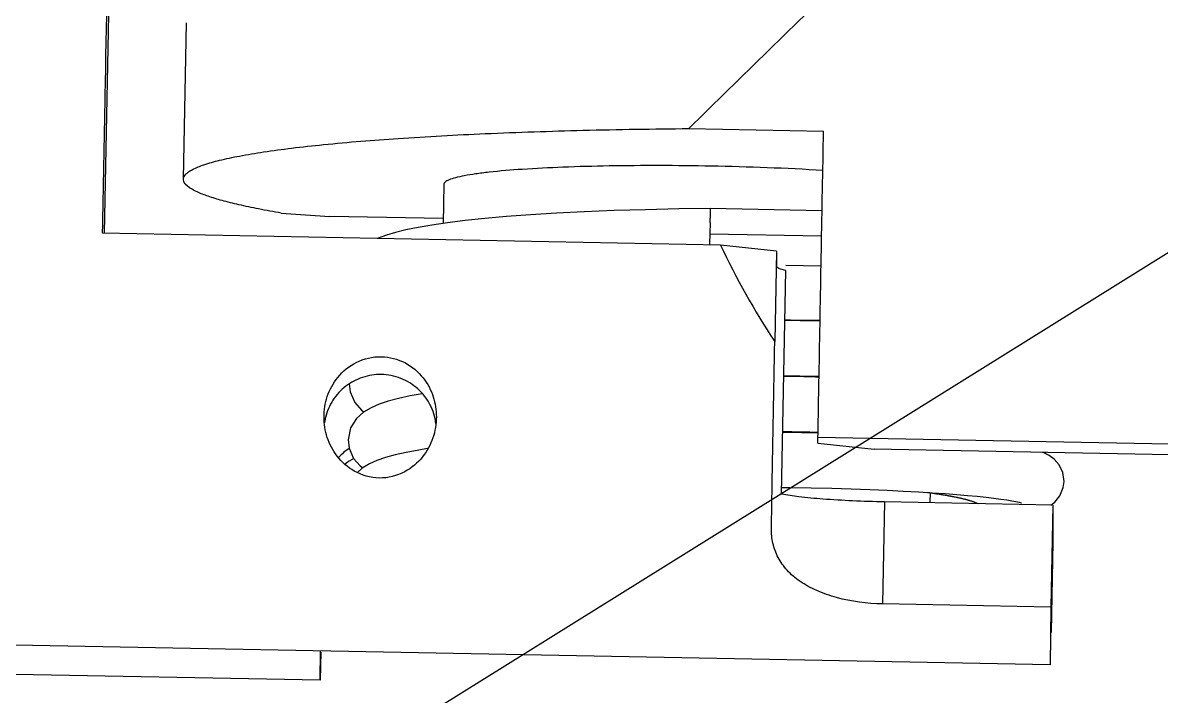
# Model space of a CAD drawing. Header units: millimetres. Extents: x 0 to 420, y 0 to 297.
# Drawn here: x 150.55 to 155.62, y 180.85 to 183.85 of the extents above; entities that cross this region are included whole.
import ezdxf

# ---------------------------------------------------------------- set-up
doc = ezdxf.new("R2010")
doc.units = ezdxf.units.MM
doc.header["$LTSCALE"] = 23.1
doc.layers.get('0').update_dxf_attribs({"linetype": 'CONTINUOUS'})
doc.layers.add('AXIS', color=7, linetype='CONTINUOUS')
doc.layers.add('DCURVE', color=7, linetype='CONTINUOUS')
doc.styles.get("Standard").update_dxf_attribs({"font": 'txt', "width": 0.85})
doc.dimstyles.get("Standard").update_dxf_attribs({"dimtxt": 3.5, "dimasz": 3.5, "dimexe": 1.5, "dimexo": 1, "dimtad": 1, "dimtxsty": 'STANDARD', "dimcen": 0.09, "dimadec": 0, "dimazin": 0, "dimtol": 1, "dimtp": 0.01, "dimtm": 0.01, "dimtfac": 1, "dimtofl": 0, "dimtmove": 0, "dimatfit": 3, "dimfxl": 1, "dimtolj": 1, "dimarcsym": 0})

msp = doc.modelspace()

# ---------------------------------------------------------------- linework, layer by layer
at = {"color": 7, "linetype": 'CONTINUOUS'}
for p, q in [((150.9189, 182.9163), (150.9812, 186.15)), ((151.2697, 183.157), (151.2832, 183.8542)), ((153.5193, 183.383), (154.1192, 183.3716)), ((151.7051, 183.0066), (151.9215, 182.9916)), ((154.1126, 183.0167), (153.6151, 183.0263)), ((152.4258, 182.9819), (151.9215, 182.9916)), ((153.6597, 182.8639), (150.9102, 182.9165)), ((153.6128, 182.9145), (154.1105, 182.9049)), ((153.9096, 182.8373), (153.6597, 182.8639)), ((153.9096, 182.8373), (153.9019, 182.434)), ((153.9096, 182.8373), (153.9096, 182.7691)), ((153.9322, 181.7549), (153.9514, 182.7509)), ((153.9518, 182.7748), (154.1081, 182.7718)), ((154.0943, 181.9815), (154.0943, 182.0073)), ((156.3438, 181.9643), (154.0943, 182.0073)), ((154.0943, 181.9815), (154.3442, 181.955)), ((155.8439, 181.9263), (154.3442, 181.955)), ((154.3904, 181.7199), (154.3816, 181.2654)), ((155.1402, 181.7056), (154.3904, 181.7199)), ((155.1309, 181.7058), (155.1482, 181.7189)), ((155.1402, 181.7056), (155.1315, 181.2511)), ((155.1402, 181.7056), (155.1402, 181.54)), ((155.1402, 181.54), (155.1325, 181.1413)), ((155.1315, 181.2511), (154.3816, 181.2654)), ((155.1315, 181.2511), (155.1275, 180.9937)), ((155.1325, 181.1416), (155.1325, 181.2549)), ((155.1275, 180.9937), (143.3797, 181.2184)), ((155.1325, 181.1413), (155.1322, 181.1386)), ((151.8781, 180.9251), (143.4237, 181.0868)), ((151.8781, 180.9251), (151.8806, 181.0558)), ((151.8814, 181.0505), (151.8781, 180.9251))]:
    msp.add_line(p, q, dxfattribs=at)
for points in [[(153.6151, 183.0263), (153.4742, 183.0246), (153.3272, 183.0216), (153.1869, 183.0173), (153.0542, 183.012), (152.9299, 183.0057), (152.8145, 182.9986), (152.7083, 182.9907), (152.6114, 182.9821), (152.5238, 182.973), (152.4453, 182.9633), (152.3755, 182.9532), (152.3141, 182.9428), (152.2604, 182.9319), (152.2138, 182.9205), (152.173, 182.9082), (152.1371, 182.8947), (152.1339, 182.8931)], [(154.1036, 182.5248), (154.0154, 182.5265), (153.9471, 182.5274)], [(153.9472, 182.5315), (153.9726, 182.5313), (154.0631, 182.5298), (154.1036, 182.5289)], [(152.0073, 182.2461), (152.0113, 182.2097), (152.0321, 182.1625), (152.063, 182.1278), (152.0732, 182.1206)], [(154.0991, 182.2757), (154.083, 182.2761), (153.9783, 182.278), (153.9423, 182.2784)], [(153.9424, 182.2825), (154.0135, 182.2816), (154.0991, 182.2799)], [(152.3331, 182.2016), (152.2796, 182.1919), (152.2272, 182.1805)], [(152.2272, 182.1805), (152.1814, 182.1684), (152.141, 182.155), (152.1052, 182.1396), (152.072, 182.1199), (152.0398, 182.0912), (152.0135, 182.0491), (152.0025, 181.997)], [(153.9376, 182.0335), (153.9775, 182.0331), (154.0586, 182.0317), (154.0948, 182.0309)], [(152.0025, 181.9971), (152.007, 181.9591), (152.0272, 181.9137), (152.056, 181.8808), (152.0685, 181.8715)], [(154.0947, 182.0267), (154.0219, 182.0282), (153.9375, 182.0294)], [(152.2125, 181.9291), (152.1692, 181.9172), (152.1313, 181.9041), (152.0974, 181.8891), (152.0656, 181.8697), (152.045, 181.851)], [(152.3566, 181.9571), (152.3173, 181.9508), (152.2617, 181.9403), (152.2125, 181.9291)], [(155.1895, 181.811), (155.1842, 181.8501), (155.1678, 181.8849), (155.1455, 181.9107), (155.1234, 181.9271), (155.1033, 181.9376), (155.0958, 181.9406)], [(155.104, 181.9372), (155.1055, 181.9377), (155.1106, 181.9403)], [(153.9325, 181.7845), (153.9689, 181.7841), (154.0645, 181.7825), (154.1558, 181.7803), (154.2427, 181.7778), (154.3249, 181.7749), (154.4021, 181.7717), (154.4742, 181.7683), (154.5411, 181.7646), (154.6029, 181.7608), (154.6599, 181.7569), (154.7122, 181.7529), (154.76, 181.7488), (154.8035, 181.7447), (154.8427, 181.7405), (154.8777, 181.7364), (154.9084, 181.7323), (154.935, 181.7284), (154.9574, 181.7246), (154.9755, 181.7211), (154.9894, 181.718), (154.9988, 181.7155), (154.9997, 181.7152)], [(155.1482, 181.7189), (155.171, 181.7471), (155.1861, 181.7839), (155.1895, 181.811)]]:
    msp.add_lwpolyline(points, dxfattribs=at)
msp.add_arc((223.6098, 112.2994), 99.8277, 134.024787, 134.59693, dxfattribs=at)
msp.add_ellipse((156.5711, 184.0515), major_axis=(2.3749, -2.4208), ratio=0.916465, start_param=-1.92969, end_param=-1.783111, dxfattribs=at)
for points, knots in [([(150.9102, 182.9165), (150.914, 183.1216), (150.9296, 183.9577), (150.9457, 184.7938), (150.9582, 185.4248)], [0, 0, 0, 0, 0.245303, 1, 1, 1, 1]), ([(151.2697, 183.157), (151.2699, 183.1651), (151.2777, 183.1782), (151.2937, 183.1909), (151.3202, 183.2065), (151.3662, 183.2243), (151.4361, 183.2437), (151.5248, 183.2624), (151.6319, 183.2802), (151.7567, 183.2969), (151.9561, 183.3188), (152.2434, 183.3417), (152.6285, 183.3623), (153.0601, 183.3767), (153.3622, 183.3816), (153.5193, 183.383)], [0, 0, 0, 0, 0.010664, 0.017971, 0.027012, 0.050788, 0.082503, 0.122202, 0.169765, 0.224965, 0.287508, 0.433143, 0.603254, 0.793743, 1, 1, 1, 1]), ([(154.0943, 182.0073), (154.0961, 182.1101), (154.1042, 182.5649), (154.1126, 183.0196), (154.1192, 183.3716)], [0, 0, 0, 0, 0.226025, 1, 1, 1, 1]), ([(151.7051, 183.0066), (151.6715, 183.0123), (151.6085, 183.0237), (151.5206, 183.0421), (151.4454, 183.0607), (151.3837, 183.0792), (151.3346, 183.0982), (151.2953, 183.1181), (151.2694, 183.1415), (151.2697, 183.157)], [0, 0, 0, 0, 0.21651, 0.407174, 0.571181, 0.708137, 0.818044, 0.901538, 1, 1, 1, 1]), ([(153.615, 183.0262), (153.615, 183.0262), (153.615, 183.026), (153.6151, 183.0257), (153.6151, 183.025), (153.6152, 183.0236), (153.6151, 183.0212), (153.6149, 183.0176), (153.6148, 183.013), (153.6148, 183.0075), (153.6147, 183.0011), (153.6142, 182.9909), (153.6131, 182.9765), (153.6138, 182.9609), (153.6141, 182.9474), (153.6132, 182.9329), (153.6124, 182.9219), (153.6128, 182.9145)], [0, 0, 0, 0, 0.00132, 0.004913, 0.010807, 0.018997, 0.042236, 0.074488, 0.115567, 0.165185, 0.22281, 0.287916, 0.438173, 0.610964, 0.704064, 0.800651, 1, 1, 1, 1]), ([(153.6128, 182.9145), (153.6133, 182.906), (153.6121, 182.8934), (153.6116, 182.8768), (153.6118, 182.8686), (153.612, 182.8645)], [0, 0, 0, 0, 0.505865, 0.755921, 1, 1, 1, 1]), ([(153.9514, 182.7509), (153.9408, 182.7532), (153.9271, 182.7566), (153.9131, 182.7631), (153.9096, 182.7673), (153.9096, 182.7691)], [0, 0, 0, 0, 0.693344, 0.888226, 1, 1, 1, 1]), ([(153.8871, 181.6017), (153.8882, 181.6632), (153.893, 181.9406), (153.898, 182.2181), (153.9019, 182.434)], [0, 0, 0, 0, 0.221812, 1, 1, 1, 1]), ([(154.3904, 181.7199), (154.3427, 181.7209), (154.2514, 181.7237), (154.124, 181.731), (154.0188, 181.7408), (153.9573, 181.7493), (153.9322, 181.7549)], [0, 0, 0, 0, 0.310794, 0.595975, 0.832109, 1, 1, 1, 1]), ([(154.3816, 181.2654), (154.3128, 181.2667), (154.2122, 181.2794), (154.0904, 181.3212), (154.0153, 181.362), (153.9562, 181.4122), (153.9146, 181.4705), (153.891, 181.5347), (153.8868, 181.5795), (153.8871, 181.6017)], [0, 0, 0, 0, 0.310624, 0.451983, 0.579724, 0.69441, 0.799379, 0.899617, 1, 1, 1, 1])]:
    msp.add_open_spline(points, degree=3, knots=knots, dxfattribs=at)
at = {"layer": 'AXIS', "color": 7, "linetype": 'CONTINUOUS'}
for p, q in [((152.4288, 183.1345), (152.4254, 182.9604)), ((154.5935, 181.7614), (154.5926, 181.7161))]:
    msp.add_line(p, q, dxfattribs=at)
for centre, radius, start, end in [((153.3996, 170.948), 12.2693, 86.64573, 88.97398), ((152.1432, 182.0382), 0.2477, 166.5399, 170.6795), ((152.1424, 182.0383), 0.2469, 170.6834, 172.0516), ((152.1459, 181.7487), 0.251, 123.5234, 137.4637), ((152.1458, 181.692), 0.251, 118.1051, 128.5709)]:
    msp.add_arc(centre, radius, start, end, dxfattribs=at)
for points, knots in [([(153.6193, 183.2154), (153.542, 183.2169), (153.3903, 183.2185), (153.1699, 183.217), (152.9669, 183.2117), (152.7887, 183.2027), (152.6592, 183.1921), (152.5732, 183.1815), (152.5233, 183.1735), (152.4838, 183.165), (152.4577, 183.1571), (152.4425, 183.15), (152.4337, 183.1446), (152.4288, 183.1384), (152.4288, 183.1345)], [0, 0, 0, 0, 0.192815, 0.378231, 0.549202, 0.699256, 0.822765, 0.873107, 0.915241, 0.948839, 0.973773, 0.983045, 0.990309, 1, 1, 1, 1]), ([(151.8956, 182.0981), (151.8955, 182.1288), (151.9056, 182.1925), (151.9534, 182.281), (152.0376, 182.3501), (152.1124, 182.3673), (152.1504, 182.3666)], [0, 0, 0, 0, 0.224783, 0.463211, 0.722019, 1, 1, 1, 1]), ([(152.1504, 182.3666), (152.1873, 182.3659), (152.2595, 182.3469), (152.3403, 182.278), (152.386, 182.191), (152.3956, 182.1288), (152.3956, 182.0988)], [0, 0, 0, 0, 0.277214, 0.536201, 0.775102, 1, 1, 1, 1]), ([(152.1504, 182.2871), (152.1223, 182.2877), (152.0654, 182.2791), (151.9896, 182.2389), (151.9315, 182.1758), (151.9089, 182.1231), (151.9024, 182.0958)], [0, 0, 0, 0, 0.250392, 0.500541, 0.750419, 1, 1, 1, 1]), ([(152.3937, 182.0688), (152.39, 182.0981), (152.372, 182.1558), (152.3164, 182.2272), (152.2394, 182.2747), (152.18, 182.2866), (152.1504, 182.2871)], [0, 0, 0, 0, 0.249572, 0.499423, 0.749569, 1, 1, 1, 1]), ([(152.1408, 181.8263), (152.1026, 181.827), (152.0297, 181.8477), (151.9508, 181.9184), (151.9056, 182.0049), (151.8956, 182.0674), (151.8956, 182.0981)], [0, 0, 0, 0, 0.284965, 0.537226, 0.770659, 1, 1, 1, 1]), ([(152.3956, 182.0988), (152.3955, 182.0672), (152.385, 182.0031), (152.3375, 181.9151), (152.2552, 181.8444), (152.1799, 181.8256), (152.1408, 181.8263)], [0, 0, 0, 0, 0.230167, 0.463374, 0.714894, 1, 1, 1, 1])]:
    msp.add_open_spline(points, degree=3, knots=knots, dxfattribs=at)
at = {"layer": 'DCURVE', "color": 4, "linetype": 'CONTINUOUS'}
msp.add_open_spline([(154.5838, 181.762), (154.5904, 181.761), (154.6004, 181.7596), (154.612, 181.7579), (154.6187, 181.7569), (154.6237, 181.7561), (154.6287, 181.7554), (154.6324, 181.7549), (154.6349, 181.7545), (154.6359, 181.7543), (154.6368, 181.7542), (154.6375, 181.7541), (154.6388, 181.7539), (154.6407, 181.7536), (154.6436, 181.7531), (154.6473, 181.7524), (154.6532, 181.7514), (154.6605, 181.7502), (154.6679, 181.7489), (154.6738, 181.7479), (154.6774, 181.7473), (154.6804, 181.7468), (154.6822, 181.7465), (154.6835, 181.7462), (154.6842, 181.7461), (154.6849, 181.746), (154.6857, 181.7458), (154.6876, 181.7454), (154.6904, 181.7449), (154.6942, 181.7441), (154.698, 181.7433), (154.7031, 181.7423), (154.7082, 181.7413), (154.7133, 181.7402), (154.7171, 181.7395), (154.7203, 181.7388), (154.7225, 181.7384), (154.7237, 181.7381), (154.7247, 181.7379), (154.7255, 181.7377), (154.7266, 181.7374), (154.7286, 181.737), (154.7313, 181.7363), (154.7346, 181.7355), (154.7391, 181.7344), (154.7446, 181.733), (154.7501, 181.7316), (154.754, 181.7307), (154.7562, 181.7301), (154.7576, 181.7298), (154.7587, 181.7295), (154.7594, 181.7294), (154.7599, 181.7292), (154.7604, 181.7291), (154.7611, 181.7289), (154.7622, 181.7285), (154.7638, 181.728), (154.7659, 181.7273), (154.7693, 181.7263), (154.7734, 181.725), (154.7776, 181.7237), (154.781, 181.7226), (154.7831, 181.7219), (154.7847, 181.7214), (154.7858, 181.7211), (154.7865, 181.7209), (154.7869, 181.7207), (154.7872, 181.7206), (154.7876, 181.7204), (154.7886, 181.72), (154.79, 181.7194), (154.7919, 181.7186), (154.7938, 181.7177), (154.7964, 181.7166), (154.8009, 181.7147), (154.8047, 181.7131), (154.8072, 181.712)], degree=3, knots=[0, 0, 0, 0, 0.0625, 0.09375, 0.109375, 0.125, 0.140625, 0.15625, 0.160156, 0.164062, 0.166016, 0.167969, 0.171875, 0.179688, 0.1875, 0.203125, 0.21875, 0.25, 0.28125, 0.296875, 0.3125, 0.320312, 0.328125, 0.332031, 0.333984, 0.335938, 0.339844, 0.34375, 0.359375, 0.375, 0.390625, 0.40625, 0.4375, 0.453125, 0.46875, 0.484375, 0.492188, 0.496094, 0.5, 0.503906, 0.507812, 0.515625, 0.53125, 0.546875, 0.5625, 0.59375, 0.625, 0.640625, 0.648438, 0.65625, 0.660156, 0.664062, 0.666016, 0.667969, 0.671875, 0.679688, 0.6875, 0.703125, 0.71875, 0.75, 0.78125, 0.796875, 0.8125, 0.820312, 0.828125, 0.832031, 0.833984, 0.835938, 0.839844, 0.84375, 0.859375, 0.875, 0.890625, 0.90625, 0.9375, 1, 1, 1, 1], dxfattribs=at)

# ---------------------------------------------------------------- leaders
at = {"color": 2, "linetype": 'CONTINUOUS'}
for points in [[(165.6892, 189.0872), (120.6186, 160.9861), (114.6186, 160.9861)], [(164.3445, 184.6403), (116.318, 151.0489), (110.318, 151.0489)], [(163.3725, 179.3951), (111.235, 141.8885), (105.235, 141.8885)]]:
    msp.add_leader(points, dimstyle='STANDARD', override={"dimtad": 0, "dimldrblk": 'DOT'}, dxfattribs=at)

doc.saveas('drawing.dxf')
